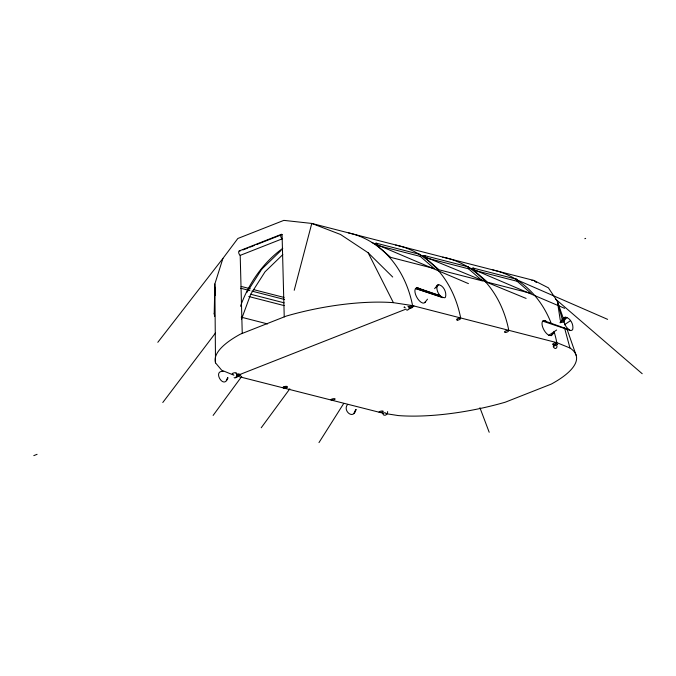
<?xml version="1.0" encoding="UTF-8"?>
<svg xmlns="http://www.w3.org/2000/svg" width="676" height="676" viewBox="0 0 676 676"><rect width="100%" height="100%" fill="white"/><g stroke="black" fill="none" stroke-linecap="round" stroke-linejoin="round"><path stroke-width="1.01" d="M215.171 295.412L215.247 287.258M214.63 316.452L214.216 313.351L214.858 283.954L222.919 258.418L237.842 238.484L283.844 220.376L311.78 223.435L533.955 280.472L548.405 287.841L557.362 301.335L563.514 319.013M569.936 330.302C565.998 327.885 562.804 322.553 564.274 317.914L564.942 317.289C570.333 317.314 574.076 324.953 572.614 329.778L571.026 330.581L569.936 330.302L542.701 321.142A8.501 3.912 60.6 0 0 543.166 328.375A8.501 3.912 60.6 0 0 548.87 335.271L551.261 335.651L553.982 332.617M386.503 414.515C386.959 412.563 383.233 412.039 382.861 413.898C383.85 416.974 388.396 414.489 387.627 411.566M294.221 290.283L311.78 223.435L340.527 234.479L368.133 252.756L392.705 277.025M409.191 308.307A2.121 0.76 -17.9 0 0 412.039 307.69A2.121 0.76 -17.9 0 0 412.47 306.456L412.183 306.65A2.104 0.752 -17.9 0 1 409.208 307.935M241.501 319.266L250.627 294.381L265.034 271.811L282.805 254.599M437.152 285.28C435.69 290.105 439.434 297.744 444.816 297.77L445.492 297.144C446.954 292.319 443.211 284.68 437.828 284.655L434.626 288.669M223.105 371.403C212.053 370.524 224.229 390.424 227.812 377.757L226.806 379.557M347.641 404.417C342.132 410.569 353.759 420.497 355.863 409.605M226.333 380.622L227.88 377.892M353.894 413.366L355.956 409.732M354.368 412.301L355.922 409.597M318.971 442.603L343.645 403.589M246.808 292.531L261.789 269.124M234.141 377.529C233.98 378.966 239.456 376.287 237.099 376.186M213.109 415.427L241.729 376.447M261.223 427.773L289.835 388.801M162.781 402.507L215.433 333.074M424.993 302.434L427.485 299.172M436.24 287.739L438.741 284.478M563.353 320.373L565.854 317.112L563.894 319.427M157.812 342.31L222.919 258.418M563.023 319.697L564.942 317.289L560.827 321.793M551.261 335.651L553.99 332.474M563.539 321.362L566.944 317.39M406.775 309.895C406.022 311.247 410.771 308.324 409.402 308.222M560.835 321.7L564.274 317.914L560.446 321.328M261.899 269.014L281.098 250.416M409.766 308.163L409.994 307.588M237.014 376.735L239.093 374.952L236.904 375.324M560.725 321.582L563.877 318.945M542.701 321.142L543.546 320.559A8.501 3.912 60.6 0 1 545.946 320.939M548.87 335.271L556.652 330.006M564.443 324.742L570.493 320.652M238.662 375.535L236.972 375.687M560.193 322.173L563.801 320.306M239.355 250.872L281.343 234.335M243.022 249.917L247.898 247.999M249.858 247.23L254.734 245.304M256.686 244.535L282.069 234.547L284.233 316.883M242.245 333.412L240.2 255.376L282.188 238.848A2.501 1.259 68.5 0 1 280.65 235.713A2.501 1.259 68.5 0 1 282.069 234.547M33.8 455.624L37.087 454.331M238.18 375.163L406.107 309.067M409.031 307.901L413.957 305.975M584.825 238.704L585.661 238.375M236.515 376.929L235.578 377.174M560.041 322.773L564.038 321.911M236.803 375.518L237.31 375.501A2.104 0.482 -4.6 0 0 239.481 374.757L239.321 374.656A2.121 0.482 -4.6 0 0 236.473 374.648M239.321 374.656L239.574 374.656A2.121 0.482 -4.6 0 1 240.284 375.357A2.121 0.482 -4.6 0 1 236.93 375.569M531.851 280.388L533.955 280.472L536.347 282.526M233.921 375.205L221.711 370.245L215.517 362.877A110.526 32.685 -11.1 0 1 240.352 334.164L286.354 316.055A110.526 32.685 -11.1 0 1 393.381 302.662L412.58 305.62L556.813 342.647L569.961 347.988A110.526 32.685 -11.1 0 1 551.32 384.069L505.318 402.186A110.526 32.685 -11.1 0 1 398.291 415.571L386.165 413.704M383.131 413.239L237.251 376.202M376.338 243.225L419.838 254.396M424.604 255.621L468.105 266.783M473.268 268.11L516.768 279.281M376.693 245.219L420.235 256.398L434.237 268.549L390.694 257.37L375.019 243.749A1.344 1.09 -75.6 0 1 376.583 243.385A1.344 1.09 -75.6 0 1 376.735 245.236M424.959 257.615L468.502 268.795L482.503 280.937L438.961 269.758L423.286 256.136A1.344 1.09 -75.6 0 1 424.849 255.773A1.344 1.09 -75.6 0 1 425.001 257.624M517.165 281.284L473.614 270.104A1.344 1.09 -75.6 0 0 473.513 268.262A1.344 1.09 -75.6 0 0 471.949 268.634L487.624 282.255L531.167 293.435L517.165 281.284A1.344 1.09 -75.6 0 0 515.661 279.534M241.129 286.413L250.323 288.779M253.39 289.565L284.047 297.432M240.673 288.23L249.866 290.595M251.911 291.119L284.613 299.51M250.72 294.254L284.106 302.823M248.785 296.519L284.19 305.611M241.214 317.162L267.544 323.922M442.814 297.668L415.579 288.508L441.631 296.95L416.424 287.925L440.414 295.834L417.531 287.858M543.546 320.559L568.744 329.584M420.269 254.953L526.122 298.437M468.375 267.299L564.637 308.324M372.18 242.608L468.443 283.624M516.413 279.627L607.623 319.359M555.444 298.986L642.2 373.718M368.133 252.756L393.381 302.662M479.926 407.729L489.187 432.268M566.927 328.84L576.155 355.356M562.288 319.596L557.362 301.335L560.235 320.027M564.485 327.708L569.961 347.988M214.216 313.351L214.655 315.371M214.858 283.954L215.517 362.877M348.571 232.924A110.526 89.731 -75.6 0 1 412.58 305.62M240.495 306.262A110.526 89.731 -75.6 0 1 282.771 248.345M395.663 245.067A110.526 89.731 -75.6 0 1 460.669 317.965M492.804 269.952A110.526 89.731 -75.6 0 1 550.94 322.604M554.024 331.417A110.526 89.731 -75.6 0 1 556.813 342.647M442.772 257.218A110.526 89.731 -75.6 0 1 508.774 330.31M285.297 387.669A2.129 0.625 -11.1 0 1 283.092 387.264A2.129 0.625 -11.1 0 1 286.311 386.326A2.129 0.625 -11.1 0 1 286.311 387.373M553.872 345.512A2.129 0.625 -11.1 0 1 555.402 344.236A2.129 0.625 -11.1 0 1 557.48 344.768M240.2 255.376A2.501 1.259 68.5 0 1 238.662 252.241A2.501 1.259 68.5 0 1 240.09 251.075M236.439 374.217A2.129 0.625 -11.1 0 1 239.473 374.191A2.129 0.625 -11.1 0 1 236.752 375.341M408.481 307.048A2.121 0.76 -17.9 0 1 410.788 306.051A2.121 0.76 -17.9 0 1 412.25 306.422M405.262 307.665A2.129 0.625 -11.1 0 1 404.535 306.811M407.848 306.262A2.129 0.625 -11.1 0 1 408.219 306.498M232.983 374.166A2.129 0.625 -11.1 0 1 232.721 373.313A2.129 0.625 -11.1 0 1 235.662 372.704A2.129 0.625 -11.1 0 1 235.932 373.558M425.508 301.378A8.501 3.912 60.6 0 1 416.517 296.739A8.501 3.912 60.6 0 1 418.824 288.306M418.993 254.463A1.344 1.09 -75.6 0 1 420.235 256.398M467.538 266.741A1.344 1.09 -75.6 0 1 468.502 268.795M553.281 346.695C556.644 352.568 559.576 341.853 553.281 346.695M283.768 387.88A2.112 0.482 -4.6 0 0 287.215 387.34A2.112 0.482 -4.6 0 0 284.444 387.01A2.112 0.482 -4.6 0 0 283.768 387.88M457.728 320.086A2.112 0.76 -17.9 0 0 460.567 318.489A2.112 0.76 -17.9 0 0 457.365 318.827A2.112 0.76 -17.9 0 0 457.728 320.086M505.665 332.398A2.112 0.76 -17.9 0 0 508.513 330.801A2.112 0.76 -17.9 0 0 505.302 331.13A2.112 0.76 -17.9 0 0 505.665 332.398M331.713 400.099A2.129 0.625 -11.1 0 0 335.11 399.11A2.129 0.625 -11.1 0 0 332.33 398.899A2.129 0.625 -11.1 0 0 331.713 400.099M553.788 344.752A2.112 0.76 -17.9 0 0 556.635 343.154A2.112 0.76 -17.9 0 0 553.424 343.484A2.112 0.76 -17.9 0 0 553.788 344.752M379.836 412.453A2.129 0.625 -11.1 0 0 383.233 411.464A2.129 0.625 -11.1 0 0 380.453 411.253A2.129 0.625 -11.1 0 0 379.836 412.453"/></g></svg>
